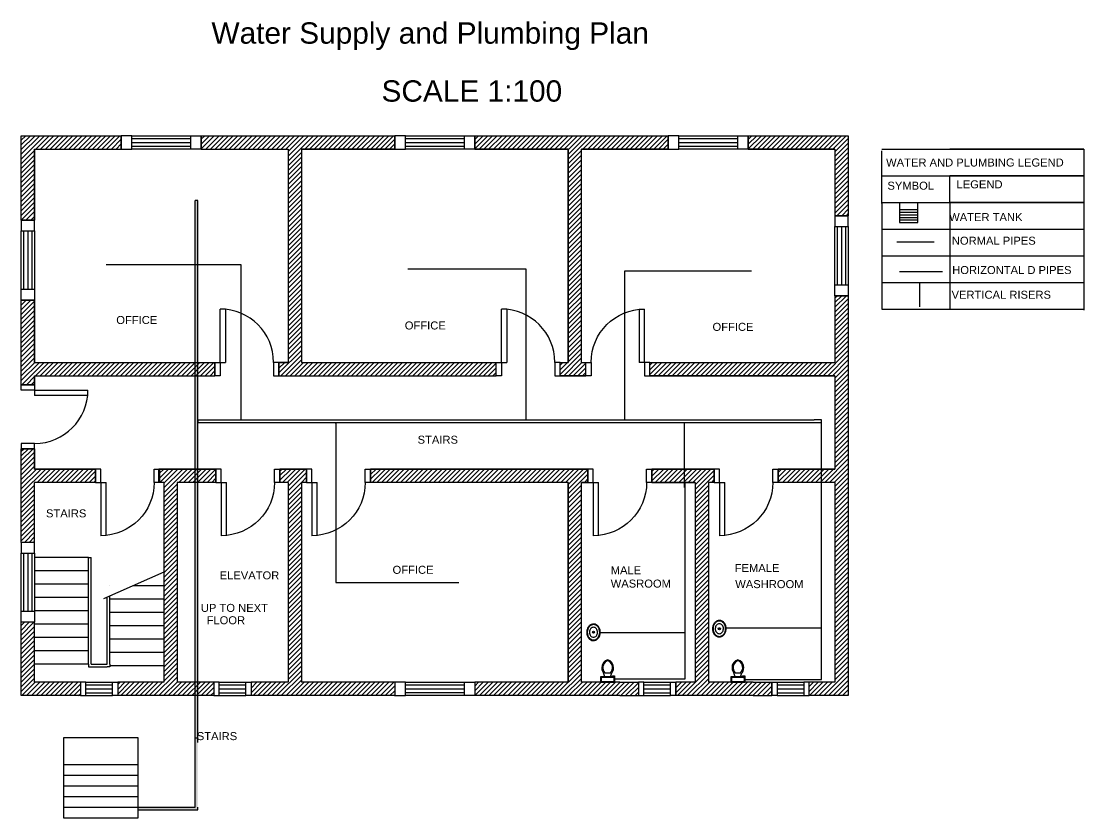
# Model space of a CAD drawing. Header units: inches. Extents: x 7.2 to 91, y 10.7 to 72.7.
# Drawn here: x 9.99 to 49.82, y 10.71 to 40.59 of the extents above; entities that cross this region are included whole.
import ezdxf

# ---------------------------------------------------------------- set-up
doc = ezdxf.new("R2010")
doc.units = ezdxf.units.IN
doc.header["$MEASUREMENT"] = 0
for name, color, linetype in [('BLOCK', 2, 'Continuous'), ('DOORS', 4, 'Continuous'), ('HATCH', 3, 'Continuous'), ('HORIZONTAL DISTRIBUTION PIPES', 5, 'Continuous'), ('LEGENDS', 7, 'Continuous'), ('MAIN WATER INLET', 4, 'Continuous'), ('NORMAL PIPES', 1, 'Continuous'), ('STAIRCASE', 5, 'Continuous'), ('TANK', 4, 'Continuous'), ('TEXT', 7, 'Continuous'), ('VERTICAL RISERS', 3, 'Continuous'), ('WINDOWS', 6, 'Continuous')]:
    doc.layers.add(name, color=color, linetype=linetype)
doc.styles.get("Standard").update_dxf_attribs({"font": 'arial.ttf'})
pattern_1 = [(45, (5.66507, 13.94481), (-0.08838835, 0.08838835), [])]

# ---------------------------------------------------------------- blocks, each defined once
blk = doc.blocks.new('door')
at = {"layer": 'DOORS'}
for p, q in [((0.2, 0.5), (0.2, 2.5)), ((0.4, 2.49), (0.4, 0.5)), ((0, 0), (0, 0.5)), ((0, 0.5), (0.2, 0.5)), ((0.2, 0.5), (0.2, 0)), ((0.2, 0.5), (0.4, 0.5)), ((2.2, 0.5), (2.2, 0)), ((2.4, 0.5), (2.2, 0.5)), ((2.4, 0), (2.4, 0.5)), ((0.2, 0), (0, 0)), ((2.2, 0), (2.4, 0))]:
    blk.add_line(p, q, dxfattribs=at)
blk.add_arc((0.2, 0.5), 2, 0, 90, dxfattribs=at)
blk = doc.blocks.new('window2')
at = {"layer": 'WINDOWS'}
for p, q in [((0, 0.5), (0, 0)), ((0.2, 0.5), (0, 0.5)), ((0.2, 0), (0.2, 0.5)), ((0.2, 0.5), (1.2, 0.5)), ((0.2, 0.4), (1.2, 0.4)), ((1.2, 0), (1.2, 0.5)), ((1.2, 0.5), (1.4, 0.5)), ((1.4, 0.5), (1.4, 0)), ((0, 0), (0.2, 0)), ((0.2, 0.25), (1.2, 0.25)), ((0.2, 0.1), (1.2, 0.1)), ((0.2, 0), (1.2, 0)), ((1.4, 0), (1.2, 0))]:
    blk.add_line(p, q, dxfattribs=at)
blk = doc.blocks.new('window1')
at = {"layer": 'WINDOWS'}
for p, q in [((0, 0.5), (0, 0)), ((0.4, 0.5), (0, 0.5)), ((0.4, 0), (0.4, 0.5)), ((0.4, 0.5), (2.6, 0.5)), ((0.4, 0.4), (2.6, 0.4)), ((2.6, 0.5), (2.6, 0)), ((2.6, 0.5), (3, 0.5)), ((3, 0.5), (3, 0)), ((0, 0), (0.4, 0)), ((0.4, 0.25), (2.6, 0.25)), ((0.4, 0.25), (0.4, 0.25)), ((2.6, 0.1), (0.4, 0.1)), ((2.6, 0), (0.4, 0)), ((3, 0), (2.6, 0))]:
    blk.add_line(p, q, dxfattribs=at)
blk = doc.blocks.new('Toilet - top')
for p, q in [((-10, -8.5), (-8, -8.5)), ((-10, -9.5), (-10, -8.5)), ((-7, -9.5), (-10, -9.5)), ((-8, -8.5), (-8, -8)), ((-7, -8), (-7, -9.5)), ((-4, -8), (-6, -14)), ((4, -14), (-4, -14)), ((4, -8), (6, -14)), ((9.5, -6), (9.5, -2))]:
    blk.add_line(p, q)
blk.add_lwpolyline([(10.5, -8), (10.5, 0), (-10.5, 0), (-10.5, -8)], close=True)
for points in [[(-9.5, -2), (-9.5, -6)], [(8.5, -1), (-8.5, -1)], [(-8.5, -7), (8.5, -7)]]:
    blk.add_lwpolyline(points)
for centre, radius, start, end in [((-8.6, -1.9), 0.884, 81.8699, 188.1301), ((-8.6, -6.1), 0.884, 171.8699, 278.1301), ((3.5, -21.6), 12.2, 141.4691, 247.9714), ((4.2, -21.8), 11.3, 136.3677, 238.9468), ((-3.5, -21.6), 12.2, 292.0284, 38.5307), ((-4.2, -21.8), 11.3, 301.053, 43.6321), ((8.6, -1.9), 0.884, 351.8699, 98.1301), ((8.6, -6.1), 0.884, 261.8699, 8.1301), ((0, -27.9), 4, 245.7318, 294.2682), ((0, -29), 4, 254.8605, 285.1395)]:
    blk.add_arc(centre, radius, start, end)
blk = doc.blocks.new('Sink - Oval top')
for p, q in [((-1, 0), (1, 0)), ((0, 1), (0, -1))]:
    blk.add_line(p, q)
at = {"linetype": 'Continuous'}
for points in [[(-12.2, 0.4, 0.117634), (-11.5, -3.4, 0.104469), (-8.9, -6.8, 0.090016), (-5.1, -9.1, 0.08192), (-0.3, -10, 0.08192), (4.5, -9.4, 0.090016), (8.4, -7.4, 0.104469), (11.2, -4.1, 0.117634), (12.2, -0.4, 0.117634), (11.5, 3.4, 0.104469), (8.9, 6.8, 0.090016), (5.1, 9.1, 0.08192), (0.3, 10, 0.08192), (-4.5, 9.4, 0.090016), (-8.4, 7.4, 0.104469), (-11.2, 4.1, 0.117634)], [(-11.3, 0.2, 0.118622), (-10.5, -3.3, 0.104678), (-8.1, -6.4, 0.089562), (-4.5, -8.4, 0.081185), (-0.1, -9.2, 0.081185), (4.3, -8.5, 0.089562), (7.9, -6.6, 0.104678), (10.4, -3.5, 0.118622), (11.3, -0.2, 0.118622), (10.5, 3.3, 0.104678), (8.1, 6.4, 0.089562), (4.5, 8.4, 0.081185), (0.1, 9.2, 0.081185), (-4.3, 8.5, 0.089562), (-7.9, 6.6, 0.104678), (-10.4, 3.5, 0.118622)], [(-7.4, 0.1, 0.118283), (-6.9, -2.2, 0.104607), (-5.3, -4.2, 0.089718), (-3, -5.5, 0.081436), (-0.1, -6, 0.081436), (2.8, -5.6, 0.089718), (5.2, -4.3, 0.104607), (6.9, -2.3, 0.118283), (7.4, -0.1, 0.118283), (6.9, 2.2, 0.104607), (5.3, 4.2, 0.089718), (3, 5.5, 0.081436), (0.1, 6, 0.081436), (-2.8, 5.6, 0.089718), (-5.2, 4.3, 0.104607), (-6.9, 2.3, 0.118283)]]:
    blk.add_lwpolyline(points, format="xyb", close=True, dxfattribs=at)
for radius in [1.5, 1]:
    blk.add_circle((0, 0), radius)
blk = doc.blocks.new('sink')
at = {"layer": 'BLOCK', "xscale": 0.0254, "yscale": 0.0254, "zscale": 0.0254}
blk.add_blockref('Sink - Oval top', (0.308, -0.012), dxfattribs=at)

msp = doc.modelspace()

# ---------------------------------------------------------------- hatches: boundary and pattern name
at = {"layer": 'HATCH'}
h = msp.add_hatch(dxfattribs=at)
h.set_pattern_fill('ANSI31', color=256)
h.set_pattern_definition(pattern_1)
h.paths.add_polyline_path([(9.991, 36.291), (9.991, 33.121), (10.491, 33.121), (10.491, 35.791), (13.741, 35.791), (13.741, 36.291)])
h.paths.add_polyline_path([(16.741, 36.291), (16.741, 35.791), (19.991, 35.791), (19.991, 27.791), (19.648, 27.791), (19.648, 27.291), (27.792, 27.291), (27.792, 27.791), (20.491, 27.791), (20.491, 35.791), (23.991, 35.791), (23.991, 36.291)])
h.paths.add_polyline_path([(30.491, 35.791), (30.491, 27.791), (30.192, 27.791), (30.192, 27.291), (30.654, 27.291), (31.154, 27.291), (31.154, 27.791), (30.991, 27.791), (30.991, 35.791), (34.241, 35.791), (34.241, 36.291), (26.991, 36.291), (26.991, 35.791)])
h.paths.add_polyline_path([(40.491, 35.791), (40.491, 33.291), (40.991, 33.291), (40.991, 36.291), (37.241, 36.291), (37.241, 35.791)])
h.paths.add_polyline_path([(20.491, 23.291), (20.685, 23.291), (20.685, 23.791), (19.687, 23.791), (19.687, 23.291), (19.991, 23.291), (19.991, 15.791), (18.611, 15.791), (18.611, 15.291), (23.991, 15.291), (23.991, 15.791), (20.491, 15.791)])
h.paths.add_polyline_path([(15.331, 15.791), (13.611, 15.791), (13.611, 15.291), (17.211, 15.291), (17.211, 15.791), (15.831, 15.791), (15.831, 23.291), (17.287, 23.291), (17.287, 23.791), (15.174, 23.791), (15.174, 23.291), (15.331, 23.291)])
h.paths.add_polyline_path([(10.491, 23.291), (12.774, 23.291), (12.774, 23.791), (10.491, 23.791), (10.491, 24.551), (9.991, 24.551), (9.991, 21.041), (10.491, 21.041)])
h.paths.add_polyline_path([(9.991, 26.951), (10.491, 26.951), (10.491, 27.291), (17.248, 27.291), (17.248, 27.791), (10.491, 27.791), (10.491, 30.121), (9.991, 30.121)])
h.paths.add_polyline_path([(10.491, 18.041), (9.991, 18.041), (9.991, 15.291), (12.211, 15.291), (12.211, 15.791), (10.491, 15.791)])
h = msp.add_hatch(dxfattribs=at)
h.set_pattern_fill('ANSI31', color=256)
h.set_pattern_definition(pattern_1)
h.paths.add_polyline_path([(35.253, 15.791), (34.522, 15.791), (34.522, 15.291), (37.422, 15.291), (38.122, 15.291), (38.122, 15.541), (38.122, 15.791), (37.422, 15.791), (35.753, 15.791), (35.753, 23.291), (35.962, 23.291), (35.962, 23.791), (33.632, 23.791), (33.632, 23.291), (35.253, 23.291)], flags=17)
h.paths.add_polyline_path([(30.991, 23.291), (31.232, 23.291), (31.232, 23.791), (23.085, 23.791), (23.085, 23.291), (30.491, 23.291), (30.491, 15.791), (26.991, 15.791), (26.991, 15.291), (32.422, 15.291), (33.122, 15.291), (33.122, 15.791), (32.422, 15.791), (30.991, 15.791)])
h.paths.add_polyline_path([(33.554, 27.791), (33.554, 27.291), (40.491, 27.291), (40.491, 23.791), (38.362, 23.791), (38.362, 23.291), (40.491, 23.291), (40.491, 21.041), (40.491, 18.041), (40.491, 15.791), (39.522, 15.791), (39.522, 15.291), (40.991, 15.291), (40.991, 18.041), (40.991, 21.041), (40.991, 30.291), (40.491, 30.291), (40.491, 27.791)])
at = {"layer": 'MAIN WATER INLET'}
h = msp.add_hatch(color=256, dxfattribs=at)
h.dxf.hatch_style = 1
h.paths.add_polyline_path([(16.609, 13.713), (16.509, 13.713), (16.509, 11.111), (14.371, 11.111), (14.371, 11.011), (16.509, 11.011), (16.609, 11.009), (16.609, 11.111)])
at = {"layer": 'VERTICAL RISERS'}
h = msp.add_hatch(color=256, dxfattribs=at)
h.dxf.hatch_style = 1
h.paths.add_polyline_path([(16.609, 33.867), (16.509, 33.867), (16.509, 31.452), (16.609, 31.452)])
h.paths.add_polyline_path([(16.609, 31.452), (16.509, 31.452), (16.509, 27.791), (16.609, 27.791)])
h = msp.add_hatch(color=256, dxfattribs=at)
h.dxf.hatch_style = 1
h.paths.add_polyline_path([(16.609, 27.791), (16.509, 27.791), (16.509, 27.291), (16.609, 27.291)])
h.paths.add_polyline_path([(16.609, 27.291), (16.509, 27.291), (16.509, 25.541), (16.609, 25.541)])
h.paths.add_polyline_path([(16.609, 25.541), (16.509, 25.541), (16.509, 24.293), (16.509, 23.791), (16.609, 23.791)])
h.paths.add_polyline_path([(16.609, 23.791), (16.509, 23.791), (16.509, 23.291), (16.609, 23.291)])
h.paths.add_polyline_path([(16.609, 23.291), (16.509, 23.291), (16.509, 15.791), (16.609, 15.791)])
h = msp.add_hatch(color=256, dxfattribs=at)
h.dxf.hatch_style = 1
h.paths.add_polyline_path([(16.609, 15.791), (16.509, 15.791), (16.509, 15.291), (16.609, 15.291)])
h = msp.add_hatch(color=256, dxfattribs=at)
h.dxf.hatch_style = 1
h.paths.add_polyline_path([(16.609, 15.291), (16.509, 15.291), (16.509, 13.713), (16.609, 13.713)])

# ---------------------------------------------------------------- linework, layer by layer
for p, q in [((13.741, 35.791), (13.741, 36.291)), ((16.741, 35.791), (16.741, 36.291)), ((23.991, 35.791), (23.991, 36.291)), ((26.991, 35.791), (26.991, 36.291)), ((34.241, 35.791), (34.241, 36.291)), ((34.241, 35.791), (34.241, 36.291)), ((37.241, 35.791), (37.241, 36.291)), ((10.491, 35.791), (13.741, 35.791)), ((10.491, 35.791), (10.491, 33.121)), ((16.741, 35.791), (19.991, 35.791)), ((19.991, 35.791), (19.991, 27.791)), ((20.491, 35.791), (23.991, 35.791)), ((23.991, 35.791), (20.491, 35.791)), ((20.491, 35.791), (20.491, 27.791)), ((26.991, 35.791), (30.491, 35.791)), ((30.491, 35.791), (26.991, 35.791)), ((30.491, 35.791), (30.491, 27.791)), ((30.491, 27.791), (30.491, 35.791)), ((30.991, 35.791), (34.241, 35.791)), ((34.241, 35.791), (30.991, 35.791)), ((30.991, 27.791), (30.991, 35.791)), ((37.241, 35.791), (40.491, 35.791)), ((40.491, 35.791), (37.241, 35.791)), ((44.799, 33.784), (44.799, 34.784)), ((9.991, 33.121), (10.491, 33.121)), ((40.491, 33.291), (40.991, 33.291)), ((40.491, 30.291), (40.991, 30.291)), ((9.991, 30.121), (10.491, 30.121)), ((10.491, 30.121), (10.491, 27.791)), ((10.491, 27.791), (17.248, 27.791)), ((17.248, 27.791), (17.248, 27.291)), ((19.648, 27.791), (19.991, 27.791)), ((19.991, 27.791), (19.648, 27.791)), ((19.648, 27.791), (19.648, 27.291)), ((20.491, 27.791), (27.792, 27.791)), ((27.792, 27.291), (27.792, 27.791)), ((30.192, 27.791), (30.491, 27.791)), ((30.192, 27.291), (30.192, 27.791)), ((30.991, 27.791), (31.154, 27.791)), ((31.154, 27.291), (31.154, 27.791)), ((33.554, 27.791), (40.491, 27.791)), ((33.554, 27.291), (33.554, 27.791)), ((10.491, 27.291), (10.491, 26.951)), ((10.491, 26.951), (10.491, 27.291)), ((10.491, 27.291), (17.248, 27.291)), ((10.491, 27.291), (10.491, 26.951)), ((19.648, 27.291), (27.792, 27.291)), ((30.192, 27.291), (31.154, 27.291)), ((30.654, 27.291), (30.192, 27.291)), ((31.154, 27.291), (30.654, 27.291)), ((30.654, 27.291), (31.154, 27.291)), ((33.554, 27.291), (40.491, 27.291)), ((40.491, 27.291), (33.554, 27.291)), ((10.491, 26.951), (9.991, 26.951)), ((10.491, 24.551), (9.991, 24.551)), ((10.491, 24.551), (10.491, 23.791)), ((10.491, 23.791), (10.491, 24.551)), ((10.491, 23.791), (12.774, 23.791)), ((12.774, 23.791), (10.491, 23.791)), ((10.491, 23.791), (12.774, 23.791)), ((12.774, 23.291), (12.774, 23.791)), ((15.151, 23.791), (17.287, 23.791)), ((17.287, 23.791), (15.151, 23.791)), ((15.151, 23.791), (15.831, 23.791)), ((15.151, 23.291), (15.151, 23.791)), ((15.174, 23.291), (15.174, 23.791)), ((17.287, 23.291), (17.287, 23.791)), ((19.687, 23.791), (20.685, 23.791)), ((20.685, 23.791), (19.687, 23.791)), ((19.687, 23.291), (19.687, 23.791)), ((20.685, 23.291), (20.685, 23.791)), ((23.085, 23.791), (31.232, 23.791)), ((31.232, 23.791), (23.085, 23.791)), ((23.085, 23.291), (23.085, 23.791)), ((31.232, 23.291), (31.232, 23.791)), ((33.632, 23.791), (35.962, 23.791)), ((35.962, 23.791), (33.632, 23.791)), ((33.632, 23.291), (33.632, 23.791)), ((35.962, 23.291), (35.962, 23.791)), ((38.362, 23.791), (40.491, 23.791)), ((40.491, 23.791), (38.362, 23.791)), ((38.362, 23.291), (38.362, 23.791)), ((12.774, 23.291), (10.491, 23.291)), ((15.331, 23.291), (15.151, 23.291)), ((15.331, 23.291), (15.151, 23.291)), ((15.331, 23.291), (15.331, 15.791)), ((17.287, 23.291), (15.831, 23.291)), ((15.831, 23.291), (15.831, 15.791)), ((19.991, 23.291), (19.687, 23.291)), ((19.991, 23.291), (19.687, 23.291)), ((19.991, 23.291), (19.991, 15.791)), ((20.491, 23.291), (20.491, 15.791)), ((20.685, 23.291), (20.491, 23.291)), ((30.491, 23.291), (23.085, 23.291)), ((30.491, 23.291), (30.491, 15.791)), ((30.491, 15.791), (30.491, 23.291)), ((30.991, 15.791), (30.991, 23.291)), ((31.232, 23.291), (30.991, 23.291)), ((30.991, 23.291), (31.232, 23.291)), ((30.991, 23.291), (31.232, 23.291)), ((35.253, 23.291), (33.632, 23.291)), ((33.632, 23.291), (35.253, 23.291)), ((35.253, 23.291), (35.253, 15.791)), ((35.962, 23.291), (35.753, 23.291)), ((35.753, 23.291), (35.753, 15.791)), ((40.491, 23.291), (38.362, 23.291)), ((10.491, 21.041), (9.991, 21.041)), ((40.491, 21.041), (40.491, 18.041)), ((40.991, 21.041), (40.991, 18.041)), ((10.491, 18.041), (9.991, 18.041)), ((12.211, 15.791), (12.211, 15.291)), ((13.611, 15.791), (13.611, 15.291)), ((17.211, 15.791), (17.211, 15.291)), ((18.611, 15.791), (18.611, 15.291)), ((23.991, 15.791), (23.991, 15.291)), ((26.991, 15.791), (26.991, 15.291)), ((26.991, 15.791), (26.991, 15.291)), ((32.422, 15.791), (33.122, 15.791)), ((37.422, 15.791), (38.122, 15.791)), ((32.422, 15.291), (33.122, 15.291)), ((37.422, 15.291), (38.122, 15.291))]:
    msp.add_line(p, q)
for points in [[(9.991, 33.121), (9.991, 36.291), (13.741, 36.291)], [(16.741, 36.291), (23.991, 36.291)], [(26.991, 36.291), (34.241, 36.291)], [(37.241, 36.291), (40.991, 36.291), (40.991, 33.291)], [(10.491, 35.791), (13.741, 35.791)], [(10.491, 33.121), (10.491, 35.791)], [(16.741, 35.791), (19.991, 35.791)], [(20.491, 35.791), (23.991, 35.791)], [(26.991, 35.791), (30.491, 35.791)], [(30.991, 35.791), (34.241, 35.791)], [(37.241, 35.791), (40.491, 35.791), (40.491, 33.291)], [(40.491, 30.291), (40.491, 27.791)], [(40.991, 30.291), (40.991, 21.041)], [(9.991, 26.951), (9.991, 30.121)], [(10.491, 27.791), (10.491, 30.121)], [(10.491, 26.951), (10.491, 27.291)], [(40.491, 27.291), (40.491, 23.791)], [(9.991, 21.041), (9.991, 24.551)], [(10.491, 23.791), (10.491, 24.551)], [(10.491, 21.041), (10.491, 23.291)], [(40.491, 23.291), (40.491, 21.041)], [(12.211, 15.291), (9.991, 15.291), (9.991, 18.041)], [(12.211, 15.791), (10.491, 15.791), (10.491, 18.041)], [(40.491, 18.041), (40.491, 15.791), (39.522, 15.791)], [(40.991, 18.041), (40.991, 15.291), (39.522, 15.291)], [(15.331, 15.791), (13.611, 15.791)], [(17.211, 15.791), (15.831, 15.791)], [(19.991, 15.791), (18.611, 15.791)], [(23.991, 15.791), (20.491, 15.791)], [(30.491, 15.791), (26.991, 15.791)], [(32.422, 15.791), (30.991, 15.791)], [(35.253, 15.791), (34.522, 15.791)], [(37.422, 15.791), (35.753, 15.791)], [(17.211, 15.291), (13.611, 15.291)], [(23.991, 15.291), (18.611, 15.291)], [(32.422, 15.291), (26.991, 15.291)], [(37.422, 15.291), (34.522, 15.291)]]:
    msp.add_lwpolyline(points)
at = {"layer": 'HORIZONTAL DISTRIBUTION PIPES'}
for p, q in [((42.906, 31.193), (44.526, 31.193)), ((16.609, 25.641), (39.715, 25.641)), ((16.609, 25.641), (16.609, 25.541)), ((16.609, 25.541), (16.609, 25.641)), ((16.609, 25.541), (39.715, 25.541)), ((39.982, 25.641), (39.715, 25.641)), ((39.715, 25.541), (39.982, 25.541)), ((39.982, 25.541), (39.982, 25.641))]:
    msp.add_line(p, q, dxfattribs=at)
at = {"layer": 'LEGENDS'}
for p, q in [((42.245, 35.784), (49.817, 35.784)), ((42.254, 33.747), (42.254, 35.719)), ((49.817, 35.784), (44.799, 35.784)), ((49.817, 35.784), (49.817, 33.784)), ((42.245, 34.784), (49.817, 34.784)), ((49.817, 34.784), (44.799, 34.784)), ((42.245, 33.784), (49.817, 33.784)), ((42.245, 33.784), (42.245, 29.784)), ((49.817, 33.784), (44.799, 33.784)), ((44.799, 33.784), (44.799, 29.784)), ((49.817, 33.786), (49.817, 29.752)), ((42.245, 32.784), (49.817, 32.784)), ((42.245, 31.784), (49.817, 31.784)), ((42.245, 30.784), (49.817, 30.784)), ((42.245, 29.784), (49.817, 29.784))]:
    msp.add_line(p, q, dxfattribs=at)
at = {"layer": 'MAIN WATER INLET'}
for p, q in [((16.509, 11.111), (16.509, 13.713)), ((16.609, 13.54), (16.609, 13.713)), ((14.371, 11.111), (16.509, 11.111)), ((14.371, 11.011), (16.509, 11.011)), ((16.445, 11.009), (16.609, 11.009)), ((16.609, 11.009), (16.609, 11.111))]:
    msp.add_line(p, q, dxfattribs=at)
at = {"layer": 'NORMAL PIPES'}
for p, q in [((44.211, 32.297), (42.809, 32.297)), ((18.236, 31.452), (13.175, 31.452)), ((18.236, 25.641), (18.236, 31.452)), ((28.921, 31.284), (24.478, 31.284)), ((28.921, 25.641), (28.921, 31.284)), ((32.61, 25.641), (32.61, 31.227)), ((32.61, 31.227), (37.365, 31.227)), ((21.782, 25.494), (21.782, 25.541)), ((21.782, 25.494), (21.782, 19.54)), ((34.858, 23.098), (34.858, 25.541)), ((39.982, 25.515), (39.982, 25.541)), ((39.982, 15.892), (39.982, 25.515)), ((34.875, 15.921), (34.875, 23.251)), ((21.782, 19.54), (26.393, 19.54)), ((31.694, 17.66), (34.873, 17.66)), ((36.423, 17.834), (39.989, 17.834)), ((32.245, 15.921), (34.875, 15.921)), ((37.125, 15.892), (39.982, 15.892))]:
    msp.add_line(p, q, dxfattribs=at)
at = {"layer": 'STAIRCASE'}
for p, q in [((15.334, 21.056), (15.331, 21.053)), ((12.511, 20.467), (10.491, 20.467)), ((12.511, 16.467), (12.511, 20.467)), ((12.511, 20.467), (12.611, 20.467)), ((12.611, 16.467), (12.611, 20.467)), ((12.611, 16.467), (12.611, 20.467)), ((12.511, 19.967), (10.491, 19.967)), ((15.331, 19.917), (13.071, 18.919)), ((12.511, 19.467), (10.491, 19.467)), ((13.311, 19.417), (13.311, 19.417)), ((14.199, 19.417), (15.331, 19.417)), ((12.511, 18.967), (10.491, 18.967)), ((13.211, 16.467), (13.211, 18.981)), ((13.311, 16.467), (13.311, 19.025)), ((13.311, 18.917), (15.331, 18.917)), ((12.511, 18.467), (10.491, 18.467)), ((13.311, 18.417), (15.331, 18.417)), ((12.511, 17.967), (10.491, 17.967)), ((13.311, 17.917), (15.331, 17.917)), ((12.511, 17.467), (10.491, 17.467)), ((13.311, 17.417), (15.331, 17.417)), ((12.511, 16.967), (10.491, 16.967)), ((13.311, 16.917), (15.331, 16.917)), ((12.511, 16.467), (10.491, 16.467)), ((12.511, 16.467), (12.511, 16.367)), ((12.511, 16.367), (12.611, 16.367)), ((12.611, 16.467), (13.211, 16.467)), ((12.611, 16.367), (13.211, 16.367)), ((13.31, 16.367), (13.211, 16.367)), ((13.311, 16.467), (13.31, 16.367)), ((13.311, 16.417), (15.331, 16.417))]:
    msp.add_line(p, q, dxfattribs=at)
at = {"layer": 'TANK'}
for p, q in [((42.907, 33.771), (42.907, 33.034)), ((43.595, 33.771), (42.907, 33.771)), ((42.907, 33.525), (43.595, 33.525)), ((43.595, 33.034), (43.595, 33.771)), ((42.907, 33.427), (43.595, 33.427)), ((42.907, 33.329), (43.595, 33.329)), ((42.907, 33.23), (43.595, 33.23)), ((42.907, 33.132), (43.595, 33.132)), ((42.907, 33.034), (43.595, 33.034)), ((11.571, 13.711), (11.571, 10.711)), ((14.371, 13.711), (11.571, 13.711)), ((14.371, 10.711), (14.371, 13.711)), ((11.571, 12.711), (14.371, 12.711)), ((11.571, 12.311), (14.371, 12.311)), ((11.571, 11.911), (14.371, 11.911)), ((11.571, 11.511), (14.371, 11.511)), ((11.571, 11.111), (14.371, 11.111)), ((11.571, 10.711), (14.371, 10.711))]:
    msp.add_line(p, q, dxfattribs=at)
at = {"layer": 'TEXT'}
for p, q in [((33.122, 15.791), (33.122, 15.291)), ((34.522, 15.291), (34.522, 15.791)), ((38.122, 15.791), (38.122, 15.291)), ((38.122, 15.541), (38.122, 15.291)), ((39.522, 15.291), (39.522, 15.791))]:
    msp.add_line(p, q, dxfattribs=at)
at = {"layer": 'VERTICAL RISERS'}
for p, q in [((16.509, 25.541), (16.509, 33.867)), ((16.609, 33.867), (16.509, 33.867)), ((16.609, 13.713), (16.609, 33.867)), ((43.675, 29.876), (43.675, 30.745)), ((16.509, 24.293), (16.509, 25.541)), ((16.509, 13.713), (16.509, 24.293)), ((16.509, 13.713), (16.609, 13.713))]:
    msp.add_line(p, q, dxfattribs=at)

# ---------------------------------------------------------------- block references
at = {"layer": 'BLOCK', "rotation": 270}
for p in [(31.453, 17.976), (36.17, 18.11)]:
    msp.add_blockref('sink', p, dxfattribs=at)
at = {"layer": 'BLOCK', "xscale": 0.0254, "yscale": 0.0254, "zscale": 0.0254, "rotation": 180}
for p in [(31.973, 15.791), (36.854, 15.791)]:
    msp.add_blockref('Toilet - top', p, dxfattribs=at)
at = {"layer": 'DOORS'}
for p in [(17.248, 27.291), (27.792, 27.291)]:
    msp.add_blockref('door', p, dxfattribs=at)
at = {"layer": 'DOORS', "xscale": -1}
msp.add_blockref('door', (33.554, 27.291), dxfattribs=at)
at = {"layer": 'DOORS', "rotation": 270}
msp.add_blockref('door', (9.991, 26.951), dxfattribs=at)
at = {"layer": 'DOORS', "xscale": -1, "rotation": 180}
for p in [(12.774, 23.791), (17.287, 23.791), (20.685, 23.791), (31.232, 23.791), (35.962, 23.791)]:
    msp.add_blockref('door', p, dxfattribs=at)
at = {"layer": 'HATCH'}
msp.add_blockref('window2', (33.122, 15.291), dxfattribs=at)
at = {"layer": 'HATCH', "xscale": -1, "rotation": 180}
msp.add_blockref('window2', (38.122, 15.791), dxfattribs=at)
at = {"layer": 'WINDOWS'}
for name, p in [('window1', (13.741, 35.791)), ('window1', (23.991, 35.791)), ('window1', (34.241, 35.791)), ('window2', (12.211, 15.291)), ('window2', (17.211, 15.291)), ('window1', (23.991, 15.291))]:
    msp.add_blockref(name, p, dxfattribs=at)
at = {"layer": 'WINDOWS', "rotation": 270}
for p in [(9.991, 33.121), (40.491, 33.291), (9.991, 21.041)]:
    msp.add_blockref('window1', p, dxfattribs=at)

# ---------------------------------------------------------------- texts
at = {"layer": 'LEGENDS', "char_height": 0.3, "attachment_point": 1}
for s, width, insert in [('WATER AND PLUMBING LEGEND', 7.41041, (42.408, 35.437)), ('SYMBOL', 2.53851, (42.459, 34.567)), ('LEGEND', 5.02575, (45.049, 34.618)), ('WATER TANK', 7.38403, (44.773, 33.39)), ('NORMAL PIPES', 7.36972, (44.873, 32.504)), ('HORIZONTAL D PIPES', 7.39834, (44.887, 31.404)), ('VERTICAL RISERS', 7.38661, (44.863, 30.478))]:
    msp.add_mtext_dynamic_manual_height_columns(s, width=width, gutter_width=1.5, heights=[0], dxfattribs=dict(at, insert=insert))
at = {"layer": 'TEXT'}
for s, height, p in [(' Water Supply and Plumbing Plan', 0.8, (16.81, 39.743)), ('SCALE 1:100', 0.8, (23.495, 37.569)), ('OFFICE', 0.3, (13.553, 29.23)), ('OFFICE', 0.3, (24.367, 29.025)), ('OFFICE', 0.3, (35.902, 28.973)), ('STAIRS', 0.3, (24.848, 24.74)), ('STAIRS', 0.3, (10.918, 21.977)), ('ELEVATOR', 0.3, (17.428, 19.652)), ('OFFICE', 0.3, (23.909, 19.861)), ('MALE', 0.3, (32.086, 19.846)), ('FEMALE', 0.3, (36.734, 19.927)), ('WASROOM', 0.3, (32.086, 19.344)), ('WASHROOM', 0.3, (36.754, 19.324)), ('UP TO NEXT ', 0.3, (16.724, 18.432)), ('FLOOR', 0.3, (16.938, 17.969)), ('STAIRS', 0.3, (16.571, 13.623)), ('STAIRS', 0.3, (16.571, 13.623))]:
    msp.add_text(s, height=height, dxfattribs=at).set_placement(p)

doc.saveas('drawing.dxf')
